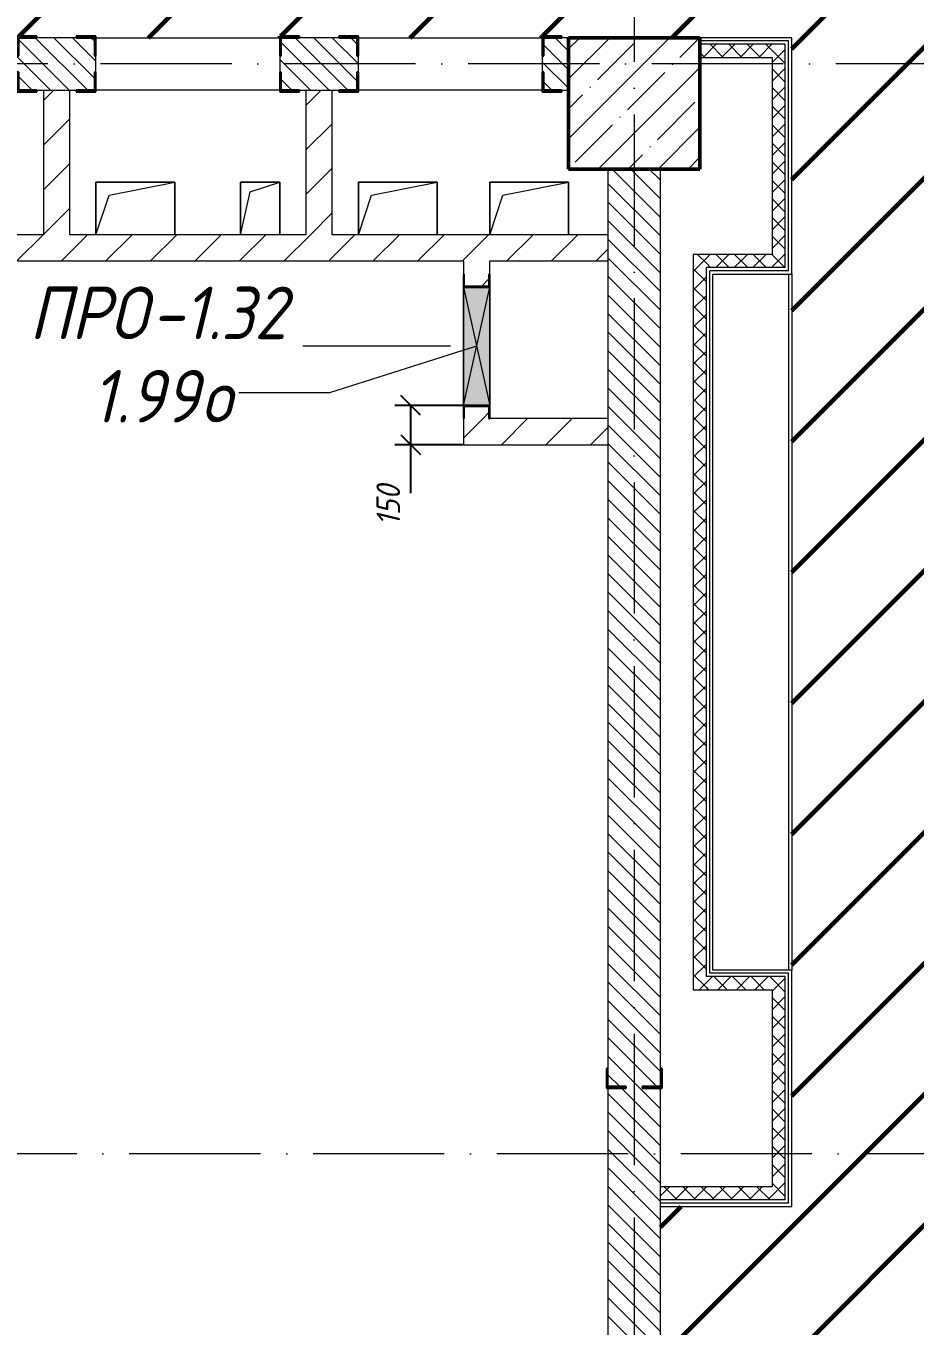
# Model space of a CAD drawing. Header units: millimetres. Extents: x -606178 to 312196, y -19338 to 632709.
# Drawn here: x -373647 to -370261, y 510070 to 515020 of the extents above; entities that cross this region are included whole.
import ezdxf

# ---------------------------------------------------------------- set-up
doc = ezdxf.new("R2010")
doc.units = ezdxf.units.MM
doc.linetypes.add('50_200_ШТРИХ_1Т_ш5_п1_п1_', pattern=[700, 500, -100, 0, -100])
for name, color, linetype, lineweight in [('6.4.1) Окр пт с инж. ПТ2.16', 3, 'Continuous', 60), ('A-____-____-DIMS', 7, 'Continuous', 9), ('A-DETL-GENF-OTLN', 7, 'Continuous', 9), ('A-FLOR-____-OTLN', 7, 'Continuous', 9), ('A-GENM-____-IDEN', 7, 'Continuous', 9), ('A-GENM-____-MCUT', 7, 'Continuous', 25), ('A-GENM-____-OTLN', 7, 'Continuous', 9), ('A-GENM-____-OTLN-1', 7, 'Continuous', 25), ('A-GLAZ-____-IDEN', 7, 'Continuous', 9), ('A-GLAZ-____-OTLN', 7, 'Continuous', 9), ('A-WALL-____-MCUT', 7, 'Continuous', 13), ('A-WALL-____-MCUT-1', 7, 'Continuous', 9), ('A-WALL-____-PATT-1', 7, 'Continuous', 9), ('A-WALL-FNSH-MCUT-1', 7, 'Continuous', 9), ('I-WALL-____-OTLN', 7, 'Continuous', 9), ('S-COLS-____-MCUT', 7, 'Continuous', 50), ('S-COLS-____-OTLN', 7, 'Continuous', 9), ('S-GRID-____-OTLN-1', 7, '50_200_ШТРИХ_1Т_ш5_п1_п1_', 9)]:
    doc.layers.add(name, color=color, linetype=linetype, lineweight=lineweight)
doc.layers.add('A-WALL-____-PATT-3', color=9, linetype='Continuous', lineweight=9, true_color=0x808080)
doc.styles.add('ISOCPEUR_I_11', font='isocpeui.ttf', dxfattribs={"width": 0.9, "height": 200})
doc.styles.add('ISOCPEUR_I_7', font='isocpeui.ttf', dxfattribs={"width": 0.9, "height": 90})
doc.dimstyles.new('ISO-1_8_0_9К_СРЕДНИЙ_Кладочные_1', dxfattribs={"dimscale": 304.8, "dimtxt": 89.638306, "dimasz": 0.246063, "dimexe": 0.19685, "dimexo": 0, "dimgap": 0, "dimtad": 1, "dimdec": 3, "dimrnd": 0.001, "dimdsep": 46, "dimtxsty": 'ISOCPEUR_I_7', "dimblk1": 'OBLIQUE', "dimblk2": 'OBLIQUE', "dimsah": 1, "dimcen": 0.09, "dimdle": 0.19685, "dimazin": 0, "dimtfac": 1, "dimtdec": 4, "dimtix": 1, "dimtmove": 0, "dimatfit": 3, "dimfxl": 1, "dimtvp": 1, "dimtolj": 1, "dimtzin": 0, "dimarcsym": 2})
pattern_1 = [(45, (-425830.77, 451794.26), (-84.85281, 84.85281), [])]
pattern_2 = [(135, (-425830.77, 451794.26), (-35.35534, -35.35534), [])]
pattern_3 = [(45, (-425830.77, 451794.26), (-35.35534, 35.35534), []), (135, (-425830.77, 451794.26), (-35.35534, -35.35534), [])]

# ---------------------------------------------------------------- blocks, each defined once
blk = doc.blocks.new('BSC_Колонна _Прямоугольная - 500х500-V23-АР1_План отверстий 1 этажа в осях 1-64_Ю-ЯЯ')
at = {"layer": 'S-COLS-____-OTLN'}
h = blk.add_hatch(dxfattribs=at)
h.set_pattern_fill('FP_29', color=256, style=0, pattern_type=2)
h.set_pattern_definition([(45, (-54500, -62931.04), (-114.04925, 114.04925), []), (45, (-54385.95, -62931.04), (-114.04925, 114.04925), [201.613, -40.323, 3.353, -36.97])])
h.paths.add_polyline_path([(-250, -250), (250, -250), (250, 250), (-250, 250), (-250, -56.5)], flags=0)
at = {"layer": 'S-COLS-____-MCUT'}
for p, q in [((250, 250), (-250, 250)), ((-250, 250), (-250, -250)), ((250, -250), (250, 250)), ((-250, -250), (250, -250))]:
    blk.add_line(p, q, dxfattribs=at)
blk = doc.blocks.new('Фахверк_СКБ_Уголок - 200_4010_1-27904659-АР1_План отверстий 1 этажа в осях 1-64_Ю-ЯЯ')
at = {"layer": 'A-GENM-____-MCUT'}
for p, q in [((125, 156), (50, 156)), ((50, 156), (50, 150)), ((50, 150), (119, 150)), ((119, 150), (119, 81)), ((125, 81), (125, 156)), ((119, 81), (125, 81)), ((125, 19), (119, 19)), ((119, 19), (119, -50)), ((125, -56), (125, 19)), ((119, -50), (50, -50)), ((50, -50), (50, -56)), ((50, -56), (125, -56))]:
    blk.add_line(p, q, dxfattribs=at)
blk = doc.blocks.new('Фахверк_СКБ_Уголок - 200_4010-27904266-АР1_План отверстий 1 этажа в осях 1-64_Ю-ЯЯ')
at = {"layer": 'A-GENM-____-MCUT'}
for p, q in [((125, 156), (50, 156)), ((50, 156), (50, 150)), ((50, 150), (119, 150)), ((119, 150), (119, 81)), ((125, 81), (125, 156)), ((119, 81), (125, 81)), ((125, 19), (119, 19)), ((119, 19), (119, -50)), ((125, -56), (125, 19)), ((119, -50), (50, -50)), ((50, -50), (50, -56)), ((50, -56), (125, -56))]:
    blk.add_line(p, q, dxfattribs=at)
blk = doc.blocks.new('Фахверк_СКБ_Уголок - 200_3600-27915153-АР1_План отверстий 1 этажа в осях 1-64_Ю-ЯЯ')
at = {"layer": 'A-GENM-____-MCUT'}
for p, q in [((125, 156), (50, 156)), ((50, 156), (50, 150)), ((50, 150), (119, 150)), ((119, 150), (119, 81)), ((125, 81), (125, 156)), ((119, 81), (125, 81)), ((125, 19), (119, 19)), ((119, 19), (119, -50)), ((125, -56), (125, 19)), ((119, -50), (50, -50)), ((50, -50), (50, -56)), ((50, -56), (125, -56))]:
    blk.add_line(p, q, dxfattribs=at)
blk = doc.blocks.new('AR_Отверстие прямоугольное _в плите_ - AR_Отверстие прямоугольное _в плите_-30423629-АР1_План отверстий 1 этажа в осях 1-64_Ю-ЯЯ')
at = {"layer": 'A-GENM-____-OTLN'}
for p, q in [((150, 100), (-150, 100)), ((-150, 100), (-150, -100)), ((-100, 50), (150, 100)), ((150, -100), (150, 100)), ((-150, -100), (-100, 50))]:
    blk.add_line(p, q, dxfattribs=at)
blk = doc.blocks.new('AR_Отверстие прямоугольное _в плите_ - AR_Отверстие прямоугольное _в плите_-30423631-АР1_План отверстий 1 этажа в осях 1-64_Ю-ЯЯ')
at = {"layer": 'A-GENM-____-OTLN'}
for p, q in [((75, 100), (-75, 100)), ((-75, 100), (-75, -100)), ((-37.5, 62.5), (75, 100)), ((75, -100), (75, 100)), ((-75, -100), (-37.5, 62.5))]:
    blk.add_line(p, q, dxfattribs=at)
blk = doc.blocks.new('AR_Отверстие прямоугольное _в стене_ - AR_Отверстие прямоугольное _в стене__ОВ-36692860-АР1_План отверстий 1 этажа в осях 1-64_Ю-ЯЯ')
at = {"layer": 'A-GLAZ-____-OTLN'}
blk.add_hatch(color=256, dxfattribs=at).paths.add_polyline_path([(-225, -50), (225, -50), (225, 50), (-225, 50), (-225, -47)], flags=0)
at = {"layer": 'A-DETL-GENF-OTLN'}
for p, q in [((-225, 50), (225, 50)), ((225, 50), (-225, -50)), ((-225, 50), (225, -50)), ((225, 50), (-225, 50)), ((225, -50), (-225, -50)), ((-225, -50), (225, -50))]:
    blk.add_line(p, q, dxfattribs=at)
blk = doc.blocks.new('154_Фахверк_СКБ_Швеллер - Тип_100_4010_1-36655149-АР1_План отверстий 1 этажа в осях 1-64_Ю-ЯЯ')
at = {"layer": 'A-GENM-____-MCUT'}
for p, q in [((175, 50), (125, 50)), ((125, 50), (125, -50)), ((175, 47), (175, 50)), ((128, 47), (175, 47)), ((128, -47), (128, 47)), ((175, -47), (128, -47)), ((175, -50), (175, -47)), ((125, -50), (175, -50))]:
    blk.add_line(p, q, dxfattribs=at)
blk = doc.blocks.new('_Oblique')
at = {"color": 0, "linetype": 'ByBlock', "lineweight": -2}
blk.add_line((-0.5, -0.5), (0.5, 0.5), dxfattribs=at)
blk = doc.blocks.new('*D4509')
at = {"layer": 'A-____-____-DIMS', "color": 0, "lineweight": -2, "transparency": 16777216}
for p, q in [((-371932.8, 513575.3), (-372242.1, 513575.3)), ((-372182.1, 513575.3), (-372182.1, 513365.3)), ((-371980.8, 513425.3), (-372242.1, 513425.3)), ((-372182.1, 513425.3), (-372182.1, 513240.9))]:
    blk.add_line(p, q, dxfattribs=at)
at = {"layer": 'Defpoints', "color": 0, "transparency": 16777216}
for p in [(-372182.1, 513575.3), (-371932.8, 513575.3), (-371980.8, 513425.3)]:
    blk.add_point(p, dxfattribs=at)
at = {"layer": 'A-____-____-DIMS', "color": 0, "lineweight": -2, "transparency": 16777216, "xscale": 75, "yscale": 75, "zscale": 75}
for p, rotation in [((-372182.1, 513575.3), 90), ((-372182.1, 513425.3), 270)]:
    blk.add_blockref('_Oblique', p, dxfattribs=dict(at, rotation=rotation))
at = {"layer": 'A-____-____-DIMS', "color": 0, "transparency": 16777216, "insert": (-372312.3, 513116.8), "char_height": 90, "width": 368.207, "attachment_point": 1, "rotation": 90, "line_spacing_factor": 1.149209, "style": 'ISOCPEUR_I_7'}
blk.add_mtext('\\A1;150', dxfattribs=at)

msp = doc.modelspace()

# ---------------------------------------------------------------- hatches: boundary and pattern name
at = {"layer": '6.4.1) Окр пт с инж. ПТ2.16'}
h = msp.add_hatch(dxfattribs=at)
h.set_pattern_fill('ANSI31', color=256, scale=111)
h.paths.add_polyline_path([(-351330.7712, 518575.3011), (-351390.7712, 518575.3011), (-351390.7712, 518975.3011), (-351630.7712, 518975.3011), (-351630.7712, 519475.3011), (-351380.7712, 519475.3011), (-351380.7712, 521675.3011), (-351930.7712, 521675.3011), (-352055.7712, 521675.3011), (-352055.7712, 521669.3011), (-352130.7712, 521669.3011), (-354130.7712, 521675.3011), (-354130.7712, 521669.3011), (-354205.7712, 521669.3011), (-354230.7712, 521675.3011), (-354230.7712, 518975.3011), (-356630.7712, 518975.3011), (-357130.7712, 518975.3011), (-362080.7712, 518975.3011), (-362580.7712, 518975.3011), (-368730.7712, 518975.3011), (-368730.7712, 518175.3011), (-369005.7712, 518175.3011), (-369905.7712, 518175.3011), (-370180.7712, 518175.3011), (-370180.7712, 518975.3011), (-370830.7712, 518975.3011), (-371230.7712, 518975.3011), (-371530.7712, 518975.3011), (-372031.1657, 518975.3011), (-372281.1657, 518975.3011), (-372680.7712, 518975.3011), (-373030.7712, 518975.3011), (-373030.7712, 518375.3011), (-373130.7712, 518375.3011), (-373180.7712, 518375.3011), (-374280.7712, 518375.3011), (-374580.7712, 518375.3011), (-375530.7712, 518375.3011), (-375630.7712, 518375.3011), (-375630.7712, 518975.3011), (-375630.7712, 519225.3011), (-375830.7712, 519225.3011), (-375830.7712, 519325.3011), (-376330.7712, 519325.3011), (-376756.1619, 519325.3011), (-377006.1619, 519325.3011), (-377605.7712, 519325.3011), (-378005.7712, 519325.3011), (-378430.7712, 519325.3011), (-380080.7712, 519325.3011), (-380080.7712, 519075.3011), (-380580.7712, 519075.3011), (-380580.7712, 514975.3011), (-380080.7712, 514975.3011), (-379755.7712, 514975.3011), (-379755.7712, 514981.3011), (-379680.7712, 514981.3011), (-379680.7712, 514975.3011), (-379230.7712, 514975.3011), (-378380.7712, 514975.3011), (-377980.7712, 514975.3011), (-377980.7712, 514981.3011), (-377905.7712, 514981.3011), (-377580.7712, 514975.3011), (-377080.7712, 514975.3011), (-375455.7712, 514975.3011), (-375455.7712, 514981.3011), (-375380.7712, 514981.3011), (-375380.7712, 514975.3011), (-375220.7712, 514975.3011), (-374820.7712, 514975.3011), (-374680.7712, 514975.3011), (-374680.7712, 514981.3011), (-374605.7712, 514981.3011), (-374455.7712, 514975.3011), (-374455.7712, 514981.3011), (-374380.7712, 514981.3011), (-374380.7712, 514975.3011), (-374200.7712, 514975.3011), (-373900.7712, 514975.3011), (-373680.7712, 514975.3011), (-373680.7712, 514981.3011), (-373605.7712, 514981.3011), (-373455.7712, 514975.3011), (-373455.7712, 514981.3011), (-373380.7712, 514981.3011), (-373380.7712, 514975.3011), (-372680.7712, 514975.3011), (-372680.7712, 514981.3011), (-372605.7712, 514981.3011), (-372455.7712, 514975.3011), (-372455.7712, 514981.3011), (-372380.7712, 514981.3011), (-372380.7712, 514975.3011), (-371680.7712, 514975.3011), (-371680.7712, 514981.3011), (-371605.7712, 514981.3011), (-371580.7712, 514975.3011), (-371080.7712, 514975.3011), (-370730.7712, 514975.3011), (-370730.7712, 514075.3011), (-370730.7712, 511425.3011), (-370730.7712, 510525.3011), (-371230.7712, 510525.3011), (-371230.7712, 507875.3011), (-370730.7712, 507875.3011), (-370730.7712, 507225.3011), (-368930.7712, 507225.3011), (-368930.7712, 507231.3011), (-368855.7712, 507231.3011), (-368780.7712, 507229.6648), (-368780.7712, 507325.3011), (-368580.7712, 507325.3011), (-368580.7712, 507475.3011), (-368080.7712, 507475.3011), (-368080.7712, 507325.3011), (-367880.7712, 507325.3011), (-367880.7712, 507225.3011), (-367805.7712, 507225.3011), (-367805.7712, 507231.3011), (-367730.7712, 507231.3011), (-365930.7712, 507225.3011), (-365930.7712, 507231.3011), (-365855.7712, 507231.3011), (-365730.7712, 507225.3011), (-365730.7712, 510825.3011), (-365730.7712, 514775.3011), (-365680.7712, 514775.3011), (-365680.7712, 514925.3011), (-365530.7712, 514925.3011), (-365530.7712, 514975.3011), (-362580.7712, 514975.3011), (-362080.7712, 514975.3011), (-361555.7712, 514975.3011), (-361555.7712, 514981.3011), (-361480.7712, 514981.3011), (-361480.7712, 514975.3011), (-360760.7712, 514975.3011), (-360510.7712, 514975.3011), (-360330.7712, 514975.3011), (-360330.7712, 514981.3011), (-360255.7712, 514981.3011), (-359130.7712, 514975.3011), (-358680.7712, 514975.3011), (-357080.7712, 514975.3011), (-356580.7712, 514975.3011), (-356355.7712, 514975.3011), (-356355.7712, 514981.3011), (-356280.7712, 514981.3011), (-355820.7712, 514975.3011), (-355620.7712, 514975.3011), (-355130.7712, 514975.3011), (-355130.7712, 514981.3011), (-355055.7712, 514981.3011), (-352805.7712, 514975.3011), (-352805.7712, 514981.3011), (-352730.7712, 514981.3011), (-352730.7712, 514975.3011), (-352120.7712, 514975.3011), (-351920.7712, 514975.3011), (-351580.7712, 514975.3011), (-351580.7712, 514981.3011), (-351505.7712, 514981.3011), (-351390.7712, 514975.7811), (-351390.7712, 515080.3011), (-351390.7712, 515430.3011), (-351390.7712, 516415.3011), (-351390.7712, 516475.3011), (-351330.7712, 516475.3011)])
h.paths.add_polyline_path([(-368580.7712, 514975.3011), (-368080.7712, 514975.3011), (-368080.7712, 514475.3011), (-368580.7712, 514475.3011)], flags=16)
at = {"layer": 'A-WALL-____-PATT-1'}
h = msp.add_hatch(dxfattribs=at)
h.set_pattern_fill('FP_6', color=256, style=0, pattern_type=2)
h.set_pattern_definition(pattern_2)
h.paths.add_polyline_path([(-372605.7712, 514775.3011), (-372386.7712, 514775.3011), (-372386.7712, 514844.3011), (-372380.7712, 514844.3011), (-372380.7712, 514906.3011), (-372386.7712, 514906.3011), (-372386.7712, 514975.3011), (-372674.7712, 514975.3011), (-372674.7712, 514906.3011), (-372680.7712, 514906.3011), (-372680.7712, 514844.3011), (-372674.7712, 514844.3011), (-372674.7712, 514775.3011)], flags=0)
h.paths.add_polyline_path([(-373455.7712, 514775.3011), (-373386.7712, 514775.3011), (-373386.7712, 514844.3011), (-373380.7712, 514844.3011), (-373380.7712, 514906.3011), (-373386.7712, 514906.3011), (-373386.7712, 514975.3011), (-373674.7712, 514975.3011), (-373674.7712, 514906.3011), (-373680.7712, 514906.3011), (-373680.7712, 514844.3011), (-373674.7712, 514844.3011), (-373674.7712, 514775.3011), (-373605.7712, 514775.3011)], flags=0)
h.paths.add_polyline_path([(-371605.7712, 514775.3011), (-371580.7712, 514775.3011), (-371580.7712, 514975.3011), (-371674.7712, 514975.3011), (-371674.7712, 514906.3011), (-371680.7712, 514906.3011), (-371680.7712, 514844.3011), (-371674.7712, 514844.3011), (-371674.7712, 514775.3011)], flags=0)
h.paths.add_polyline_path([(-374605.7712, 514775.3011), (-374386.7712, 514775.3011), (-374386.7712, 514844.3011), (-374380.7712, 514844.3011), (-374380.7712, 514906.3011), (-374386.7712, 514906.3011), (-374386.7712, 514975.3011), (-374674.7712, 514975.3011), (-374674.7712, 514906.3011), (-374680.7712, 514906.3011), (-374680.7712, 514844.3011), (-374674.7712, 514844.3011), (-374674.7712, 514775.3011)], flags=0)
h.paths.add_polyline_path([(-375472.4109, 514775.3011), (-375386.7712, 514775.3011), (-375386.7712, 514844.3011), (-375380.7712, 514844.3011), (-375380.7712, 514906.3011), (-375386.7712, 514906.3011), (-375386.7712, 514975.3011), (-377080.7712, 514975.3011), (-377080.7712, 514775.3011), (-376356.1612, 514775.3011)], flags=0)
h = msp.add_hatch(dxfattribs=at)
h.set_pattern_fill('FP_4', color=256, style=0, pattern_type=2)
h.set_pattern_definition(pattern_1)
h.paths.add_polyline_path([(-373480.7712, 514225.3011), (-373480.7712, 514775.3011), (-373580.7712, 514775.3011), (-373580.7712, 514225.3011)], flags=0)
h = msp.add_hatch(dxfattribs=at)
h.set_pattern_fill('FP_4', color=256, style=0, pattern_type=2)
h.set_pattern_definition(pattern_1)
h.paths.add_polyline_path([(-372480.7712, 514225.3011), (-372480.7712, 514775.3011), (-372580.7712, 514775.3011), (-372580.7712, 514225.3011)], flags=0)
h = msp.add_hatch(dxfattribs=at)
h.set_pattern_fill('FP_6', color=256, style=0, pattern_type=2)
h.set_pattern_definition(pattern_2)
h.paths.add_polyline_path([(-371430.7712, 507475.3011), (-371230.7712, 507475.3011), (-371230.7712, 510975.3011), (-371299.7712, 510975.3011), (-371299.7712, 510981.3011), (-371230.7712, 510981.3011), (-371230.7712, 514475.3011), (-371430.7712, 514475.3011), (-371430.7712, 510981.3011), (-371361.7712, 510981.3011), (-371361.7712, 510975.3011), (-371430.7712, 510975.3011), (-371430.7712, 509018.1171)], flags=0)
h = msp.add_hatch(dxfattribs=at)
h.set_pattern_fill('FP_4', color=256, style=0, pattern_type=2)
h.set_pattern_definition(pattern_1)
h.paths.add_polyline_path([(-371880.7712, 514125.3011), (-371430.7712, 514125.3011), (-371430.7712, 514225.3011), (-375480.7712, 514225.3011), (-375480.7712, 514125.3011), (-371937.4096, 514125.3011)], flags=0)
h = msp.add_hatch(dxfattribs=at)
h.set_pattern_fill('FP_4', color=256, style=0, pattern_type=2)
h.set_pattern_definition(pattern_1)
h.paths.add_polyline_path([(-371883.7712, 513525.3011), (-371883.7712, 513572.3011), (-371977.7712, 513572.3011), (-371977.7712, 513525.3011), (-371930.7712, 513525.3011)], flags=0)
h.paths.add_polyline_path([(-371883.7712, 514028.3011), (-371883.7712, 514075.3011), (-371880.7712, 514075.3011), (-371880.7712, 514125.3011), (-371980.7712, 514125.3011), (-371980.7712, 514075.3011), (-371977.7712, 514075.3011), (-371977.7712, 514028.3011), (-371937.4096, 514028.3011)], flags=0)
h = msp.add_hatch(dxfattribs=at)
h.set_pattern_fill('FP_4', color=256, style=0, pattern_type=2)
h.set_pattern_definition(pattern_1)
h.paths.add_polyline_path([(-371980.7712, 513425.3011), (-371430.7712, 513425.3011), (-371430.7712, 513525.3011), (-371980.7712, 513525.3011)], flags=0)
at = {"layer": 'A-WALL-____-PATT-3'}
h = msp.add_hatch(dxfattribs=at)
h.set_pattern_fill('FP_7', color=256, style=0, pattern_type=2)
h.set_pattern_definition(pattern_3)
h.paths.add_polyline_path([(-370805.7712, 514900.3011), (-370755.7712, 514900.3011), (-370755.7712, 514950.3011), (-371080.7712, 514950.3011), (-371080.7712, 514900.3011), (-371053.6592, 514900.3011)], flags=0)
h = msp.add_hatch(dxfattribs=at)
h.set_pattern_fill('FP_7', color=256, style=0, pattern_type=2)
h.set_pattern_definition(pattern_3)
h.paths.add_polyline_path([(-370756.2929, 507231.3011), (-370755.7712, 507231.3011), (-370755.7712, 507850.3011), (-370805.7712, 507850.3011), (-370805.7712, 507231.3011)], flags=0)
h.paths.add_polyline_path([(-370805.7712, 510550.3011), (-370755.7712, 510550.3011), (-370755.7712, 511400.3011), (-370805.7712, 511400.3011), (-370805.7712, 510600.3011)], flags=0)
h.paths.add_polyline_path([(-370755.7712, 514100.3011), (-370755.7712, 514900.3011), (-370805.7712, 514900.3011), (-370805.7712, 514100.3011)], flags=0)
h = msp.add_hatch(dxfattribs=at)
h.set_pattern_fill('FP_7', color=256, style=0, pattern_type=2)
h.set_pattern_definition(pattern_3)
h.paths.add_polyline_path([(-371105.7712, 511350.3011), (-371055.7712, 511350.3011), (-371055.7712, 514150.3011), (-371105.7712, 514150.3011), (-371105.7712, 512247.0873)], flags=0)
h = msp.add_hatch(dxfattribs=at)
h.set_pattern_fill('FP_7', color=256, style=0, pattern_type=2)
h.set_pattern_definition(pattern_3)
h.paths.add_polyline_path([(-371053.6592, 514100.3011), (-370805.7712, 514100.3011), (-370805.7712, 514150.3011), (-371055.7712, 514150.3011), (-371055.7712, 514100.3011)], flags=0)
h = msp.add_hatch(dxfattribs=at)
h.set_pattern_fill('FP_7', color=256, style=0, pattern_type=2)
h.set_pattern_definition(pattern_3)
h.paths.add_polyline_path([(-371053.6592, 511350.3011), (-370805.7712, 511350.3011), (-370805.7712, 511400.3011), (-371055.7712, 511400.3011), (-371055.7712, 511350.3011)], flags=0)
h = msp.add_hatch(dxfattribs=at)
h.set_pattern_fill('FP_7', color=256, style=0, pattern_type=2)
h.set_pattern_definition(pattern_3)
h.paths.add_polyline_path([(-370805.7712, 510550.3011), (-370805.7712, 510600.3011), (-371230.7712, 510600.3011), (-371230.7712, 510550.3011), (-371053.6592, 510550.3011)], flags=0)

# ---------------------------------------------------------------- linework, layer by layer
at = {"layer": 'A-FLOR-____-OTLN'}
for p, q in [((-373380.7712, 514425.3011), (-373080.7712, 514425.3011)), ((-373380.7712, 514225.3011), (-373380.7712, 514425.3011)), ((-373080.7712, 514425.3011), (-373080.7712, 514225.3011)), ((-372830.7712, 514425.3011), (-372680.7712, 514425.3011)), ((-372830.7712, 514225.3011), (-372830.7712, 514425.3011)), ((-372680.7712, 514425.3011), (-372680.7712, 514225.3011)), ((-372380.7712, 514425.3011), (-372080.7712, 514425.3011)), ((-372380.7712, 514225.3011), (-372380.7712, 514425.3011)), ((-372080.7712, 514425.3011), (-372080.7712, 514225.3011)), ((-371880.7712, 514425.3011), (-371580.7712, 514425.3011)), ((-371880.7712, 514225.3011), (-371880.7712, 514425.3011)), ((-371580.7712, 514425.3011), (-371580.7712, 514225.3011))]:
    msp.add_line(p, q, dxfattribs=at)
at = {"layer": 'A-GENM-____-IDEN'}
msp.add_line((-372030.7712, 513800.3011), (-372593.0016, 513800.3011), dxfattribs=at)
at = {"layer": 'A-GLAZ-____-IDEN'}
for p, q in [((-371930.7712, 513800.3011), (-372491.2235, 513622.5999)), ((-372491.2235, 513622.5999), (-372837.1066, 513622.5999))]:
    msp.add_line(p, q, dxfattribs=at)
at = {"layer": 'A-WALL-____-MCUT'}
for p, q in [((-373455.7712, 514975.3011), (-373605.7712, 514975.3011)), ((-372455.7712, 514975.3011), (-372605.7712, 514975.3011)), ((-371580.7712, 514975.3011), (-371605.7712, 514975.3011)), ((-370755.7712, 514950.3011), (-371080.7712, 514950.3011)), ((-370755.7712, 514100.3011), (-370755.7712, 514950.3011)), ((-373380.7712, 514844.3011), (-373380.7712, 514906.3011)), ((-372680.7712, 514906.3011), (-372680.7712, 514844.3011)), ((-372380.7712, 514844.3011), (-372380.7712, 514906.3011)), ((-371680.7712, 514906.3011), (-371680.7712, 514844.3011)), ((-371080.7712, 514900.3011), (-370805.7712, 514900.3011)), ((-370805.7712, 514900.3011), (-370805.7712, 514150.3011)), ((-373605.7712, 514775.3011), (-373455.7712, 514775.3011)), ((-372605.7712, 514775.3011), (-372455.7712, 514775.3011)), ((-371605.7712, 514775.3011), (-371580.7712, 514775.3011)), ((-371430.7712, 514475.3011), (-371430.7712, 511050.3011)), ((-371230.7712, 511050.3011), (-371230.7712, 514475.3011)), ((-371105.7712, 514150.3011), (-371105.7712, 511350.3011)), ((-370805.7712, 514150.3011), (-371105.7712, 514150.3011)), ((-371055.7712, 511400.3011), (-371055.7712, 514100.3011)), ((-370755.7712, 514100.3011), (-371055.7712, 514100.3011)), ((-370755.7712, 511400.3011), (-371055.7712, 511400.3011)), ((-370755.7712, 510550.3011), (-370755.7712, 511400.3011)), ((-371105.7712, 511350.3011), (-370805.7712, 511350.3011)), ((-370805.7712, 511350.3011), (-370805.7712, 510600.3011)), ((-371430.7712, 510975.3011), (-371430.7712, 507475.3011)), ((-371230.7712, 507475.3011), (-371230.7712, 510975.3011)), ((-370805.7712, 510600.3011), (-371230.7712, 510600.3011)), ((-370755.7712, 510550.3011), (-371230.7712, 510550.3011))]:
    msp.add_line(p, q, dxfattribs=at)
at = {"layer": 'A-WALL-____-MCUT-1'}
for p, q in [((-370743.2712, 514962.8011), (-371080.7712, 514962.8011)), ((-370743.2712, 514087.8011), (-370743.2712, 514962.8011)), ((-371043.2712, 511412.8011), (-371043.2712, 514087.8011)), ((-370743.2712, 514087.8011), (-371043.2712, 514087.8011)), ((-370743.2712, 511412.8011), (-371043.2712, 511412.8011)), ((-370743.2712, 510537.8011), (-370743.2712, 511412.8011)), ((-370743.2712, 510537.8011), (-371230.7712, 510537.8011))]:
    msp.add_line(p, q, dxfattribs=at)
at = {"layer": 'A-WALL-FNSH-MCUT-1'}
for p, q in [((-370730.7712, 514975.3011), (-371080.7712, 514975.3011)), ((-370730.7712, 514075.3011), (-370730.7712, 514975.3011)), ((-373580.7712, 514775.3011), (-373580.7712, 514225.3011)), ((-373480.7712, 514225.3011), (-373480.7712, 514775.3011)), ((-372580.7712, 514775.3011), (-372580.7712, 514225.3011)), ((-372480.7712, 514225.3011), (-372480.7712, 514775.3011)), ((-373580.7712, 514225.3011), (-374480.7712, 514225.3011)), ((-372580.7712, 514225.3011), (-373480.7712, 514225.3011)), ((-371430.7712, 514225.3011), (-372480.7712, 514225.3011)), ((-375580.7712, 514125.3011), (-371980.7712, 514125.3011)), ((-371980.7712, 514125.3011), (-371980.7712, 514075.3011)), ((-371880.7712, 514125.3011), (-371430.7712, 514125.3011)), ((-371880.7712, 514075.3011), (-371880.7712, 514125.3011)), ((-371030.7712, 511425.3011), (-371030.7712, 514075.3011)), ((-371030.7712, 514075.3011), (-370730.7712, 514075.3011)), ((-371980.7712, 513525.3011), (-371980.7712, 513425.3011)), ((-371430.7712, 513525.3011), (-371880.7712, 513525.3011)), ((-371980.7712, 513425.3011), (-371430.7712, 513425.3011)), ((-370730.7712, 511425.3011), (-371030.7712, 511425.3011)), ((-370730.7712, 510525.3011), (-370730.7712, 511425.3011)), ((-371230.7712, 510525.3011), (-370730.7712, 510525.3011))]:
    msp.add_line(p, q, dxfattribs=at)
at = {"layer": 'I-WALL-____-OTLN'}
for p, q in [((-373380.7712, 514975.3011), (-372680.7712, 514975.3011)), ((-372380.7712, 514975.3011), (-371680.7712, 514975.3011)), ((-372680.7712, 514775.3011), (-373380.7712, 514775.3011)), ((-371680.7712, 514775.3011), (-372380.7712, 514775.3011)), ((-370743.2712, 514075.3011), (-370743.2712, 511425.3011)), ((-370730.7712, 514075.3011), (-370730.7712, 511425.3011))]:
    msp.add_line(p, q, dxfattribs=at)
at = {"layer": 'S-GRID-____-OTLN-1'}
for p, q in [((-371330.7712, 542687.1106), (-371330.7712, 504685.847)), ((-321756.3646, 514875.3011), (-430499.5414, 514875.3011)), ((-350350.7307, 510725.3011), (-430499.5414, 510725.3011))]:
    msp.add_line(p, q, dxfattribs=at)

# ---------------------------------------------------------------- block references
at = {"layer": 'A-GENM-____-OTLN'}
for name, p in [('AR_Отверстие прямоугольное _в плите_ - AR_Отверстие прямоугольное _в плите_-30423629-АР1_План отверстий 1 этажа в осях 1-64_Ю-ЯЯ', (-373230.7712, 514325.3011)), ('AR_Отверстие прямоугольное _в плите_ - AR_Отверстие прямоугольное _в плите_-30423631-АР1_План отверстий 1 этажа в осях 1-64_Ю-ЯЯ', (-372755.7712, 514325.3011)), ('AR_Отверстие прямоугольное _в плите_ - AR_Отверстие прямоугольное _в плите_-30423629-АР1_План отверстий 1 этажа в осях 1-64_Ю-ЯЯ', (-372230.7712, 514325.3011)), ('AR_Отверстие прямоугольное _в плите_ - AR_Отверстие прямоугольное _в плите_-30423629-АР1_План отверстий 1 этажа в осях 1-64_Ю-ЯЯ', (-371730.7712, 514325.3011))]:
    msp.add_blockref(name, p, dxfattribs=at)
at = {"layer": 'A-GENM-____-OTLN-1'}
for name, p, rotation in [('Фахверк_СКБ_Уголок - 200_4010_1-27904659-АР1_План отверстий 1 этажа в осях 1-64_Ю-ЯЯ', (-373555.7712, 514925.3011), 180), ('Фахверк_СКБ_Уголок - 200_4010_1-27904659-АР1_План отверстий 1 этажа в осях 1-64_Ю-ЯЯ', (-372555.7712, 514925.3011), 180), ('Фахверк_СКБ_Уголок - 200_4010_1-27904659-АР1_План отверстий 1 этажа в осях 1-64_Ю-ЯЯ', (-371555.7712, 514925.3011), 180), ('154_Фахверк_СКБ_Швеллер - Тип_100_4010_1-36655149-АР1_План отверстий 1 этажа в осях 1-64_Ю-ЯЯ', (-371930.7712, 513900.3011), 90), ('154_Фахверк_СКБ_Швеллер - Тип_100_4010_1-36655149-АР1_План отверстий 1 этажа в осях 1-64_Ю-ЯЯ', (-371930.7712, 513700.3011), 270), ('Фахверк_СКБ_Уголок - 200_3600-27915153-АР1_План отверстий 1 этажа в осях 1-64_Ю-ЯЯ', (-371380.7712, 511100.3011), 269.9999999999999)]:
    msp.add_blockref(name, p, dxfattribs=dict(at, rotation=rotation))
for p in [(-373505.7712, 514825.3011), (-372505.7712, 514825.3011)]:
    msp.add_blockref('Фахверк_СКБ_Уголок - 200_4010-27904266-АР1_План отверстий 1 этажа в осях 1-64_Ю-ЯЯ', p, dxfattribs=at)
at = {"layer": 'A-GLAZ-____-OTLN', "rotation": 90}
msp.add_blockref('AR_Отверстие прямоугольное _в стене_ - AR_Отверстие прямоугольное _в стене__ОВ-36692860-АР1_План отверстий 1 этажа в осях 1-64_Ю-ЯЯ', (-371930.7712, 513800.3011), dxfattribs=at)
at = {"layer": 'S-COLS-____-OTLN'}
msp.add_blockref('BSC_Колонна _Прямоугольная - 500х500-V23-АР1_План отверстий 1 этажа в осях 1-64_Ю-ЯЯ', (-371330.7712, 514725.3011), dxfattribs=at)

# ---------------------------------------------------------------- texts
at = {"layer": 'A-GENM-____-IDEN', "char_height": 200, "attachment_point": 1, "style": 'ISOCPEUR_I_11'}
for s, insert, width in [('ПРО', (-373634.7121, 514027.4173), 562.784625), ('-1.32', (-373170.3683, 514027.4173), 663.79725)]:
    msp.add_mtext(s, dxfattribs=dict(at, insert=insert, width=width))
at = {"layer": 'A-GLAZ-____-IDEN', "char_height": 200, "attachment_point": 1, "style": 'ISOCPEUR_I_11'}
for s, insert, width in [('1.99', (-373396.5582, 513710.2145), 505.063125), ('\\fISOCPEUR|b0|i1|c204|p34|;\\W.9;о', (-372979.8394, 513710.2145), 158.734125)]:
    msp.add_mtext(s, dxfattribs=dict(at, insert=insert, width=width))

# ---------------------------------------------------------------- dimensions: what is measured, and where the dimension line sits
at = {"layer": 'A-____-____-DIMS'}
dim = msp.add_linear_dim(base=(-372182.147, 513575.3011), p1=(-371980.7712, 513425.3011), p2=(-371932.7979, 513575.3011), angle=90, dimstyle='ISO-1_8_0_9К_СРЕДНИЙ_Кладочные_1', override={"dimpost": '<>', "dimfxl": 157.484716}, dxfattribs=at)
dim.commit()
dim.dimension.update_dxf_attribs({"geometry": '*D4509', "text_midpoint": (-372252.2857, 513240.8707), "dimtype": 160, "text_rotation": 90})

doc.saveas('drawing.dxf')
